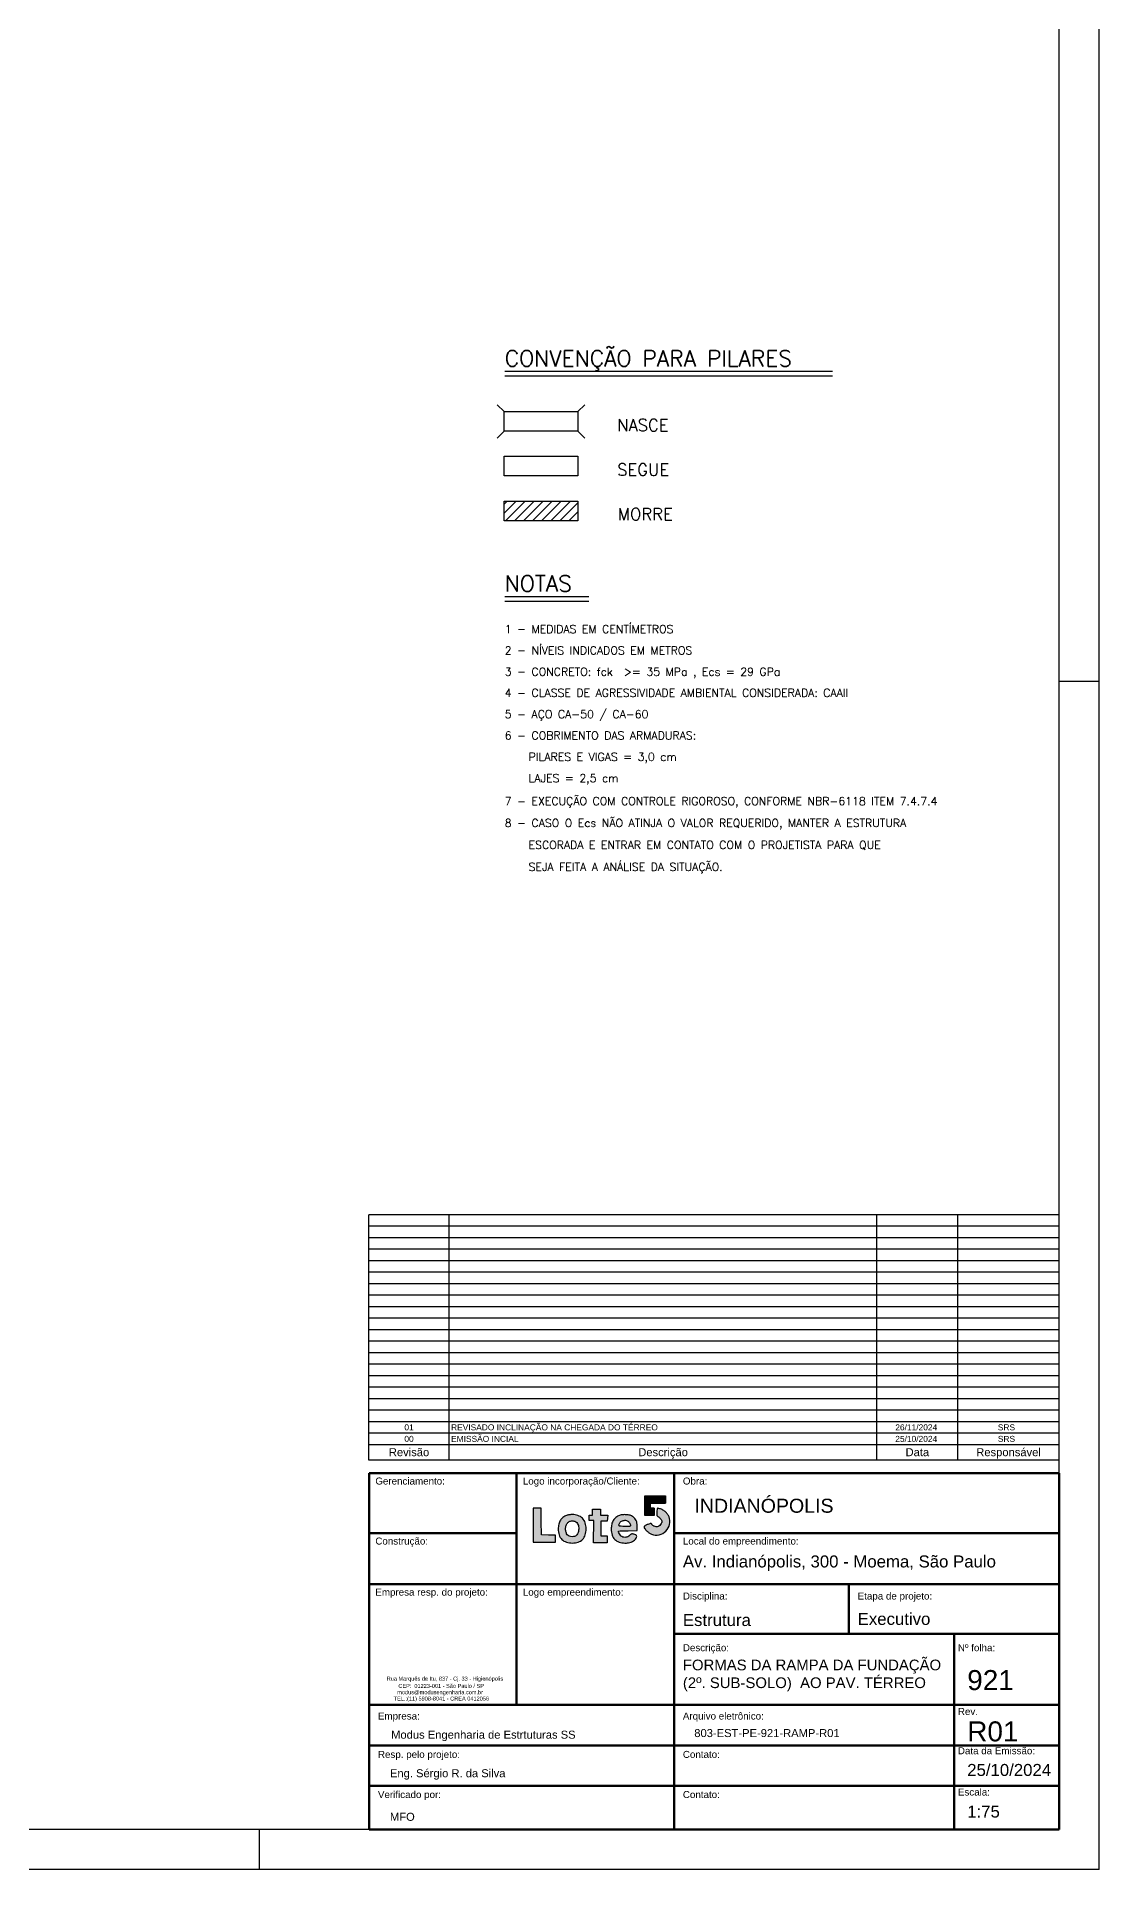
# Model space of a CAD drawing. Extents: x 33964 to 42889, y 0 to 6308.
# Drawn here: x 40896 to 42889, y 0 to 3436 of the extents above; entities that cross this region are included whole.
import ezdxf

# ---------------------------------------------------------------- set-up
doc = ezdxf.new("R2010")
doc.units = 0
doc.header["$LTSCALE"] = 75
doc.header["$MEASUREMENT"] = 0
doc.layers.get('0').update_dxf_attribs({"color": 3, "linetype": 'CONTINUOUS'})
doc.layers.add('221', color=1, linetype='CONTINUOUS')
doc.layers.add('222', color=6, linetype='CONTINUOUS')
for name, color, linetype, lineweight in [('A-DETL-THIN', 3, 'CONTINUOUS', 30), ('G-ANNO-TTLB', 6, 'CONTINUOUS', 50), ('G-ANO-TIT', 7, 'CONTINUOUS', 9)]:
    doc.layers.add(name, color=color, linetype=linetype, lineweight=lineweight)
doc.styles.add('Arial_12', font='arial.ttf', dxfattribs={"height": 0.001})
doc.styles.add('Arial_13', font='arial.ttf', dxfattribs={"height": 0.003})
doc.styles.add('Arial_14', font='arial.ttf', dxfattribs={"height": 0.00175})
doc.styles.add('Arial_15', font='arial.ttf', dxfattribs={"height": 0.005})
doc.styles.add('Arial_16', font='arial.ttf', dxfattribs={"height": 0.0035})
doc.styles.add('Arial_17', font='arial.ttf', dxfattribs={"height": 0.0015})
doc.styles.add('Arial_5', font='arial.ttf', dxfattribs={"height": 0.002})
doc.styles.get("Standard").update_dxf_attribs({"font": 'ROMANS.SHX'})

# ---------------------------------------------------------------- blocks, each defined once
blk = doc.blocks.new('lote 5')
at = {"linetype": 'Continuous', "true_color": 0xadddf7}
h = blk.add_hatch(color=141, dxfattribs=at)
h.dxf.hatch_style = 1
h.paths.add_polyline_path([(185, 54.9), (185, 64.9), (156, 64.9), (156, 37.6), (169.3, 37.6), (169.3, 47.6), (164.2, 47.6), (164.2, 54.9)])
at = {"linetype": 'Continuous', "true_color": 0x4554a5}
h = blk.add_hatch(color=175, dxfattribs=at)
h.dxf.hatch_style = 1
h.paths.add_polyline_path([(11, 48), (5.5, 48), (0, 48), (0, 24), (0, 0), (15.5, 0), (31, 0), (31, 5), (31, 9.9), (21.2, 10.2), (11.5, 10.5), (11.2, 29.2)])
h.paths.add_polyline_path([(37.9, 30.8, 0.084936), (35.7, 25.4, 0.054013), (35, 18.7, 0.076254), (36.3, 10.3, 0.121611), (40.1, 4, 0.121091), (46.3, 0.3, 0.075213), (54.8, -1, 0.079274), (63, 0.3, 0.122166), (69.1, 4.1, 0.119298), (72.7, 10.4, 0.073422), (74, 18.9, 0.079741), (72.7, 27.2, 0.113763), (68.8, 33.6, 0.115788), (62.6, 37.5, 0.084778), (54.5, 38.9, 0.027052), (52.7, 38.8, 0.016056), (50.6, 38.5, 0.016045), (48.4, 38.1, 0.026508), (46.7, 37.6, 0.076216), (41.6, 34.8, 0.092554)])
h.paths.add_polyline_path([(50.3, 28.9, -0.127794), (54.5, 30, -0.041315), (55.8, 29.9, -0.029052), (57.3, 29.6, -0.029465), (58.7, 29.1, -0.053017), (59.7, 28.5, -0.174394), (63.1, 23.7, -0.106368), (63.5, 16.8, -0.114375), (61, 10.6, -0.218011), (56.5, 8, -0.062111), (52.1, 8.1, -0.122868), (48.9, 9.4, -0.125878), (46.7, 12, -0.066941), (45.5, 16.1, -0.079418), (45.4, 21.4, -0.106796), (47.1, 25.9, -0.122388)], flags=16)
h = blk.add_hatch(color=175, dxfattribs=at)
h.dxf.hatch_style = 1
h.paths.add_polyline_path([(84.3, -0.7), (103.3, -0.9), (103.3, 8.9), (94.5, 8.9), (94.5, 29.5), (103.5, 29.6), (104.1, 38), (94, 38), (94, 46.6), (83.1, 46.6), (83.1, 38.2), (78, 38.2), (78, 30.3), (84.6, 30.3)])
h = blk.add_hatch(color=175, dxfattribs=at)
h.dxf.hatch_style = 1
h.paths.add_polyline_path([(145.5, 22.7, 0.038669), (145.1, 27.1, 0.075044), (144.1, 30.5, 0.076697), (142.1, 33.4, 0.042002), (138.8, 36.3, 0.103568), (135.5, 37.8, 0.038688), (130.4, 38.6, 0.038727), (125, 38.6, 0.069033), (120.7, 37.6, 0.076395), (115.6, 34.8, 0.090783), (111.9, 30.7, 0.083017), (109.8, 25.2, 0.053063), (109, 18.5, 0.077839), (110.3, 10.2, 0.118578), (114, 4.1, 0.119274), (120.1, 0.3, 0.079352), (128.2, -1, 0.034827), (133.1, -0.7, 0.056094), (137.1, 0.4, 0.06475), (140.3, 2.1, 0.070678), (142.9, 4.6, 0.05252), (144.5, 7.1, 0.188977), (144.6, 8.9, 0.203461), (143.5, 10.3, 0.061382), (140.9, 11.3, 0.028075), (138.8, 11.7, 0.097756), (137.4, 11.6, 0.099528), (136.2, 10.9, 0.029702), (134.7, 9.6, -0.083794), (132.4, 7.9, -0.077181), (129.6, 7.1, -0.07687), (126.7, 7.1, -0.082035), (123.9, 8, -0.102945), (122.4, 9.3, -0.031057), (120.6, 11.9, -0.025111), (119.1, 14.6, -0.415036), (119.6, 15.8, -0.001685), (123.4, 16, -0.005312), (127.7, 16.2, -0.003368), (132.6, 16.3), (145.5, 16.5)])
h.paths.add_polyline_path([(135.6, 22.8, -0.172618), (134.7, 22.3, -0.052233), (132.7, 22.1, -0.004945), (127.7, 22.2, -0.004965), (122.8, 22.4, -0.056436), (120.8, 22.8, -0.196706), (120, 23.4, -0.167259), (119.8, 24.5, -0.166753), (121.7, 28.2, -0.123934), (125.8, 30.5, -0.124843), (130.4, 30.6, -0.170256), (133.9, 28.4, -0.031108), (134.7, 27.2, -0.028485), (135.4, 25.9, -0.029637), (135.9, 24.7, -0.077582), (136, 23.8, -0.175193)], flags=16)
h.paths.add_polyline_path([(172.9, 37.6, 0.143338), (173.6, 36.6, 0.062298), (175, 35.7, -0.052748), (176, 35, -0.029639), (177.2, 34, -0.029212), (178.2, 32.9, -0.041879), (179, 31.7, -0.026096), (179.8, 30.1, -0.101625), (180, 29, -0.101625), (179.8, 27.9, -0.026095), (179, 26.2, -0.071265), (177, 23.6, -0.101562), (174.5, 22.1, -0.11176), (171.9, 21.7, -0.101333), (169.2, 22.4, -0.029919), (168, 23.1, -0.029589), (166.9, 23.9, -0.030964), (166.1, 24.8, -0.091595), (165.7, 25.5, 0.136181), (165.1, 26.2, 0.183723), (164.4, 26.4, 0.06924), (163, 26.1, 0.008384), (160.3, 25.1, 0.02358), (158.4, 24.3, 0.030227), (156.8, 23.3, 0.03105), (155.6, 22.4, 0.166559), (155.2, 21.7, 0.208588), (155.7, 19.5, 0.04086), (158.4, 16.3, 0.042098), (161.9, 13.3, 0.062387), (165.5, 11.4, 0.146494), (176.1, 10.6, 0.142355), (185.5, 15.8, 0.142493), (190.7, 25.1, 0.14685), (189.9, 35.7, 0.073862), (187.8, 39.5, 0.055813), (184.5, 43, 0.054226), (180.3, 45.7, 0.06006), (175.8, 47.4, 0.049988), (174.2, 47.6, 0.271112), (173.5, 47.2, 0.114882), (173.1, 46, 0.007003), (172.8, 42.4, 0.011174), (172.7, 39.1, 0.080533)])
at = {"linetype": 'Continuous'}
for p, q in [((156, 37.6), (156, 64.9)), ((156, 64.9), (185, 64.9)), ((164.2, 47.6), (164.2, 54.9)), ((164.2, 54.9), (185, 54.9)), ((185, 64.9), (185, 54.9)), ((78, 30.3), (78, 38.2)), ((78, 38.2), (83.1, 38.2)), ((84.6, 30.3), (78, 30.3)), ((83, 46.6), (94, 46.6)), ((83.1, 38.2), (83.1, 46.6)), ((84.3, -0.9), (84.6, 30.3)), ((94, 46.6), (94, 38)), ((94, 38), (104.1, 38)), ((103.5, 29.6), (94.5, 29.5)), ((94.5, 29.5), (94.5, 8.9)), ((104.1, 38), (103.5, 29.6)), ((169.3, 37.6), (156, 37.6)), ((169.3, 47.6), (164.2, 47.6)), ((169.3, 47.6), (169.3, 37.6)), ((94.5, 8.9), (103.3, 8.9)), ((103.3, 8.9), (103.3, -0.9)), ((103.3, -0.9), (84.3, -0.7))]:
    blk.add_line(p, q, dxfattribs=at)
blk.add_lwpolyline([(0, 24), (0, 0), (15.5, 0), (31, 0), (31, 5), (31, 9.9), (21.2, 10.2), (11.5, 10.5), (11.2, 29.2), (11, 48), (5.5, 48), (0, 48)], close=True)
for points in [[(46.7, 37.6, 0.076216), (41.6, 34.8, 0.092553), (37.9, 30.8, 0.084937), (35.7, 25.4, 0.054013), (35, 18.7, 0.076254), (36.3, 10.3, 0.12161), (40.1, 4, 0.121091), (46.3, 0.3, 0.075213), (54.8, -1, 0.079274), (63, 0.3, 0.122165), (69.1, 4.1, 0.119298), (72.7, 10.4, 0.073422), (74, 18.9, 0.079741), (72.7, 27.2, 0.113746), (68.8, 33.6, 0.115805), (62.6, 37.5, 0.084778), (54.5, 38.9, 0.027052), (52.7, 38.8, 0.016056), (50.6, 38.5, 0.016045), (48.4, 38.1, 0.026508)], [(59.7, 28.5, -0.174394), (63.1, 23.7, -0.106368), (63.5, 16.8, -0.114376), (61, 10.6, -0.218011), (56.5, 8, -0.062111), (52.1, 8.1, -0.122867), (48.9, 9.4, -0.125878), (46.7, 12, -0.066936), (45.5, 16.1, -0.079422), (45.4, 21.4, -0.106796), (47.1, 25.9, -0.122396), (50.3, 28.9, -0.127791), (54.5, 30, -0.041309), (55.8, 29.9, -0.029057), (57.3, 29.6, -0.02946), (58.7, 29.1, -0.053017)], [(120.7, 37.6, 0.076392), (115.6, 34.8, 0.090789), (111.9, 30.7, 0.083014), (109.8, 25.2, 0.053063), (109, 18.5, 0.077839), (110.3, 10.2, 0.118577), (114, 4.1, 0.119274), (120.1, 0.3, 0.079352), (128.2, -1, 0.034827), (133.1, -0.7, 0.056094), (137.1, 0.4, 0.06475), (140.3, 2.1, 0.070679), (142.9, 4.6, 0.052519), (144.5, 7.1, 0.188977), (144.6, 8.9, 0.203461), (143.5, 10.3, 0.061383), (140.9, 11.3, 0.028074), (138.8, 11.7, 0.097756), (137.4, 11.6, 0.099528), (136.2, 10.9, 0.029702), (134.7, 9.6, -0.083794), (132.4, 7.9, -0.077181), (129.6, 7.1, -0.076871), (126.7, 7.1, -0.082035), (123.9, 8, -0.102944), (122.4, 9.3, -0.031057), (120.6, 11.9, -0.025111), (119.1, 14.6, -0.317534), (119.3, 15.7, -0.184471), (119.8, 15.8, -0.00161), (123.4, 16, -0.005312), (127.7, 16.2, -0.003368), (132.6, 16.3), (145.5, 16.5), (145.5, 22.7, 0.038669), (145.1, 27.1, 0.075045), (144.1, 30.5, 0.076697), (142.1, 33.4, 0.042002), (138.8, 36.3, 0.103568), (135.5, 37.8, 0.038694), (130.4, 38.6, 0.038721), (125, 38.6, 0.069033)], [(133.9, 28.4, -0.031108), (134.7, 27.2, -0.028484), (135.4, 25.9, -0.029638), (135.9, 24.7, -0.077582), (136, 23.8, -0.175194), (135.6, 22.8, -0.172618), (134.7, 22.3, -0.052233), (132.7, 22.1, -0.004945), (127.7, 22.2, -0.004965), (122.8, 22.4, -0.056436), (120.8, 22.8, -0.196706), (120, 23.4, -0.167259), (119.8, 24.5, -0.166753), (121.7, 28.2, -0.123934), (125.8, 30.5, -0.124843), (130.4, 30.6, -0.170257)], [(172.8, 42.4, 0.011176), (172.7, 39.1, 0.080533), (172.9, 37.6, 0.143338), (173.6, 36.6, 0.062298), (175, 35.7, -0.052748), (176, 35, -0.029614), (177.2, 34, -0.029236), (178.2, 32.9, -0.041879), (179, 31.7, -0.026096), (179.8, 30.1, -0.101625), (180, 29, -0.101625), (179.8, 27.9, -0.026096), (179, 26.2, -0.071264), (177, 23.6, -0.101562), (174.5, 22.1, -0.11176), (171.9, 21.7, -0.101332), (169.2, 22.4, -0.029919), (168, 23.1, -0.029589), (166.9, 23.9, -0.030964), (166.1, 24.8, -0.091595), (165.7, 25.5, 0.136181), (165.1, 26.2, 0.183723), (164.4, 26.4, 0.06924), (163, 26.1, 0.008384), (160.3, 25.1, 0.023581), (158.4, 24.3, 0.030227), (156.8, 23.3, 0.03105), (155.6, 22.4, 0.166559), (155.2, 21.7, 0.208588), (155.7, 19.5, 0.04086), (158.4, 16.3, 0.042098), (161.9, 13.3, 0.062386), (165.5, 11.4, 0.146494), (176.1, 10.6, 0.142355), (185.5, 15.8, 0.142493), (190.7, 25.1, 0.14685), (189.9, 35.7, 0.073863), (187.8, 39.5, 0.055813), (184.5, 43, 0.054226), (180.3, 45.7, 0.06006), (175.8, 47.4, 0.049987), (174.2, 47.6, 0.271111), (173.5, 47.2, 0.114883), (173.1, 46, 0.007002)]]:
    blk.add_lwpolyline(points, format="xyb", close=True)

msp = doc.modelspace()

# ---------------------------------------------------------------- linework, layer by layer
for p, q in [((42889.1, 0), (42889.1, 6307.5)), ((42814.1, 2227.5), (42889.1, 2227.5)), ((42889.1, 0), (33964.1, 0))]:
    msp.add_line(p, q)
msp.add_lwpolyline([(41314.1, 0), (41314.1, 75)])
at = {"layer": '221'}
for p, q in [((41774.2, 2799.9), (42388.5, 2799.9)), ((41772.8, 2542.6), (41795.4, 2565.2)), ((41772.8, 2559.5), (41778.4, 2565.2)), ((41775.5, 2528.3), (41812.4, 2565.2)), ((41792.4, 2528.3), (41829.3, 2565.2)), ((41809.4, 2528.3), (41846.3, 2565.2)), ((41826.3, 2528.3), (41863.2, 2565.2)), ((41843.3, 2528.3), (41880.2, 2565.2)), ((41860.3, 2528.3), (41897.2, 2565.2)), ((41877.2, 2528.3), (41911.1, 2562.2)), ((41894.2, 2528.3), (41911.1, 2545.3)), ((41774.2, 2377.7), (41931.8, 2377.7))]:
    msp.add_line(p, q, dxfattribs=at)
at = {"layer": '222'}
for p, q in [((42814.1, 75), (42814.1, 6232.5)), ((41774.2, 2808.9), (42388.5, 2808.9)), ((41772.8, 2733), (41759.7, 2746)), ((41772.8, 2733), (41911.1, 2733)), ((41772.8, 2696.1), (41772.8, 2733)), ((41911.1, 2733), (41924.2, 2746)), ((41911.1, 2733), (41911.1, 2696.1)), ((41772.8, 2696.1), (41759.7, 2683)), ((41911.1, 2696.1), (41772.8, 2696.1)), ((41911.1, 2696.1), (41924.2, 2683)), ((41772.8, 2649.5), (41911.1, 2649.5)), ((41772.8, 2612.6), (41772.8, 2649.5)), ((41911.1, 2649.5), (41911.1, 2612.6)), ((41911.1, 2612.6), (41772.8, 2612.6)), ((41772.8, 2565.2), (41911.1, 2565.2)), ((41772.8, 2528.3), (41772.8, 2565.2)), ((41911.1, 2565.2), (41911.1, 2528.3)), ((41911.1, 2528.3), (41772.8, 2528.3)), ((41774.2, 2386.7), (41931.8, 2386.7)), ((42814.1, 75), (34151.6, 75))]:
    msp.add_line(p, q, dxfattribs=at)
at = {"layer": 'A-DETL-THIN'}
for p, q in [((42814.1, 1227.2), (41519.3, 1227.2)), ((41519.3, 767.2), (41519.3, 1227.2)), ((42814.1, 1205.6), (41519.3, 1205.6)), ((41670.1, 817.5), (41670.1, 1227.2)), ((42472.1, 817.5), (42472.1, 1227.2)), ((42623.6, 817.5), (42623.6, 1227.2)), ((42814.1, 767.2), (42814.1, 1227.2)), ((42814.1, 1184.1), (41519.3, 1184.1)), ((42814.1, 1162.5), (41519.3, 1162.5)), ((42814.1, 1140.9), (41519.3, 1140.9)), ((42814.1, 1119.4), (41519.3, 1119.4)), ((42814.1, 1097.8), (41519.3, 1097.8)), ((42814.1, 1076.2), (41519.3, 1076.2)), ((42814.1, 1054.7), (41519.3, 1054.7)), ((42814.1, 1033.1), (41519.3, 1033.1)), ((42814.1, 1011.6), (41519.3, 1011.6)), ((42814.1, 990), (41519.3, 990)), ((42814.1, 968.4), (41519.3, 968.4)), ((42814.1, 946.9), (41519.3, 946.9)), ((42814.1, 925.3), (41519.3, 925.3)), ((42814.1, 903.7), (41519.3, 903.7)), ((42814.1, 882.2), (41519.3, 882.2)), ((42814.1, 860.6), (41519.3, 860.6)), ((42814.1, 839), (41519.3, 839)), ((42814.1, 817.5), (41519.3, 817.5)), ((41670.1, 795.9), (41519.3, 795.9)), ((41670.1, 795.9), (41670.1, 817.5)), ((42472.1, 795.9), (41670.1, 795.9)), ((41670.1, 767.2), (41670.1, 795.9)), ((42472.1, 795.9), (42472.1, 817.5)), ((42623.6, 795.9), (42472.1, 795.9)), ((42472.1, 767.2), (42472.1, 795.9)), ((42623.6, 795.9), (42623.6, 817.5)), ((42814.1, 795.9), (42623.6, 795.9)), ((42623.6, 767.2), (42623.6, 795.9)), ((42814.1, 767.2), (41519.3, 767.2))]:
    msp.add_line(p, q, dxfattribs=at)
at = {"layer": 'G-ANNO-TTLB'}
for p, q in [((41519.8, 75), (41519.8, 742.7)), ((41519.8, 742.7), (42814.1, 742.7)), ((42814.1, 742.7), (42814.1, 75)), ((41796.4, 630.2), (41519.8, 630.2)), ((42814.1, 630.2), (42091.7, 630.2)), ((41519.8, 534.5), (42814.1, 534.5)), ((42419.4, 534.5), (42419.4, 441.4)), ((42616.7, 441.4), (42616.7, 75)), ((42814.1, 156.8), (41519.8, 156.8))]:
    msp.add_line(p, q, dxfattribs=at)

# ---------------------------------------------------------------- block references
at = {"linetype": 'Continuous', "xscale": 1.340735350128545, "yscale": 1.340735350128545, "zscale": 1.340735350128545}
msp.add_blockref('lote 5', (41827.6, 613.1), dxfattribs=at)

# ---------------------------------------------------------------- texts
for s, p in [('1 - MEDIDAS EM CENTÍMETROS', (41774.2, 2317.8)), ('2 - NÍVEIS INDICADOS EM METROS', (41774.2, 2277.8)), ('3 - CONCRETO: fck  >= 35 MPa , Ecs = 29 GPa', (41774.2, 2237.8)), ('4 - CLASSE DE AGRESSIVIDADE AMBIENTAL CONSIDERADA: CAAII', (41774.2, 2198.3)), ('5 - AÇO CA-50 / CA-60', (41774.2, 2158.3)), ('6 - COBRIMENTO DAS ARMADURAS:', (41774.2, 2118.3)), ('    PILARES E VIGAS = 3,0 cm', (41774.2, 2078.3)), ('    LAJES = 2,5 cm', (41774.2, 2038.3)), ('7 - EXECUÇÃO COM CONTROLE RIGOROSO, CONFORME NBR-6118 ITEM 7.4.7.4', (41774.2, 1995.3)), ('8 - CASO O Ecs NÃO ATINJA O VALOR REQUERIDO, MANTER A ESTRUTURA', (41774.2, 1954.3)), ('    ESCORADA E ENTRAR EM CONTATO COM O PROJETISTA PARA QUE', (41774.2, 1913.1)), ('    SEJA FEITA A ANÁLISE DA SITUAÇÃO.', (41774.2, 1871.9))]:
    msp.add_text(s, height=15).set_placement(p)
at = {"layer": '222'}
for s, height, p in [('CONVENÇÃO PARA PILARES', 30, (41774.2, 2817.9)), ('NASCE', 22.5, (41985, 2696.5)), ('SEGUE', 22.5, (41985, 2613)), ('MORRE', 22.5, (41986, 2529.6)), ('NOTAS', 30, (41774.2, 2395.7))]:
    msp.add_text(s, height=height, dxfattribs=at).set_placement(p)
at = {"layer": 'G-ANO-TIT', "line_spacing_factor": 0.941778}
for s, insert, char_height, width, attachment_point, style in [('01', (41594.7, 834.3), 11.25, 20.935, 2, 'Arial_17'), ('REVISADO INCLINAÇÃO NA CHEGADA DO TÉRREO', (41673.5, 834.3), 11.25, 397.356, 1, 'Arial_17'), ('\\pxql;{\\C7;26/11/2024}', (42553.6, 834.3), 11.25, 94.208, 2, 'Arial_17'), ('\\pxql;{\\C7;SRS}', (42717.3, 834.3), 11.25, 37.048, 2, 'Arial_17'), ('Revisão', (41594.7, 789.6), 15, 90.534, 2, 'Arial_5'), ('00', (41594.7, 812.7), 11.25, 20.935, 2, 'Arial_17'), ('EMISSÃO INCIAL', (41673.5, 812.7), 11.25, 397.356, 1, 'Arial_17'), ('Descrição', (42071.1, 789.6), 15, 111.102, 2, 'Arial_5'), ('\\pxql;{\\C7;25/10/2024}', (42553.6, 812.7), 11.25, 94.208, 2, 'Arial_17'), ('Responsável', (42718.9, 789.6), 15, 144.891, 2, 'Arial_5'), ('\\pxql;{\\C7;SRS}', (42717.3, 812.7), 11.25, 37.048, 2, 'Arial_17'), ('Data', (42547.9, 789.6), 15, 52.888, 2, 'Arial_5')]:
    msp.add_mtext(s, dxfattribs=dict(at, insert=insert, char_height=char_height, width=width, attachment_point=attachment_point, style=style))
at = {"layer": 'G-ANO-TIT', "attachment_point": 1}
for s, insert, char_height, width, style in [('Gerenciamento:', (41531.5, 734.6), 13.125, 156.93, 'Arial_14'), ('Logo incorporação/Cliente:', (41808.1, 734.6), 13.125, 264.557, 'Arial_14'), ('Obra:', (42108.2, 734.6), 13.12, 55.316, 'Arial_14'), ('INDIANÓPOLIS', (42129.9, 694.8), 26.25, 320.475, 'Arial_16'), ('Construção:', (41531.5, 622.1), 13.125, 120.253, 'Arial_14'), ('Local do empreendimento:', (42108.2, 622.1), 13.125, 262.152, 'Arial_14'), ('Av. Indianópolis, 300 - Moema, São Paulo', (42108.2, 588.5), 22.5, 725.728, 'Arial_13'), ('Empresa resp. do projeto:', (41531.5, 526.3), 13.125, 254.937, 'Arial_14'), ('Logo empreendimento:', (41808.1, 526.3), 13.125, 228.481, 'Arial_14'), ('Disciplina:', (42108.2, 519), 13.125, 98.608, 'Arial_14'), ('Etapa de projeto:', (42436, 519), 13.125, 168.956, 'Arial_14'), ('{\\C7;Executivo}', (42436, 480.8), 22.5, 431.709, 'Arial_13'), ('Descrição:', (42108.2, 422.1), 13.12, 104.019, 'Arial_14'), ('Nº folha:', (42623.9, 422.1), 13.12, 84.177, 'Arial_14'), ('{\\C7;FORMAS DA RAMPA DA FUNDAÇÃO \\P(2º. SUB-SOLO)  AO PAV. TÉRREO}', (42108.2, 393.2), 20, 536.446, 'Arial_13'), ('921', (42641.4, 373.6), 37.5, 108.228, 'Arial_15'), ('Arquivo eletrônico:', (42108.2, 294), 13.125, 181.582, 'Arial_14'), ('Rev.', (42623.9, 302.5), 13.12, 44.494, 'Arial_14'), ('R01', (42641.4, 277.4), 37.5, 118.449, 'Arial_15'), ('{\\C7;803-EST-PE-921-RAMP-R01}', (42129.6, 263), 15, 334.905, 'Arial_5'), ('Resp. pelo projeto:', (41536.4, 222.1), 13.125, 185.791, 'Arial_14'), ('Contato:', (42108.2, 222.1), 13.12, 84.177, 'Arial_14'), ('Data da Emissão:', (42623.9, 228.9), 13.125, 173.165, 'Arial_14'), ('{\\C7;Eng. Sérgio R. da Silva}', (41558.9, 187.7), 15, 307.848, 'Arial_5'), ('{\\C7;25/10/2024}', (42641.4, 197.6), 22.5, 194.81, 'Arial_13'), ('Verificado por:', (41536.4, 146.8), 13.125, 141.899, 'Arial_14'), ('Contato:', (42108.2, 146.8), 13.12, 84.177, 'Arial_14'), ('{\\C7;MFO}', (41558.9, 106), 15, 221.867, 'Arial_5')]:
    msp.add_mtext(s, dxfattribs=dict(at, insert=insert, char_height=char_height, width=width, style=style))
at = {"layer": 'G-ANO-TIT', "attachment_point": 1, "bg_fill": 3, "box_fill_scale": 1.25, "bg_fill_color": 256, "bg_fill_true_color": 13158600, "bg_fill_transparency": 0}
for s, insert, char_height, width, style in [('{\\C7;Estrutura}', (42108.2, 478.7), 22.5, 189.399, 'Arial_13'), ('CEP:^I01223-001 - São Paulo / SP', (41574.7, 347.7), 7.5, 162.005, 'Arial_12'), ('{\\C7;Modus Engenharia de Estrtuturas SS}', (41561.1, 260), 15, 505.593, 'Arial_5')]:
    msp.add_mtext(s, dxfattribs=dict(at, insert=insert, char_height=char_height, width=width, style=style))

# ---------------------------------------------------------------- next in the draw order: linework, layer by layer
at = {"layer": 'G-ANNO-TTLB'}
for p, q in [((42091.7, 742.7), (42091.7, 75)), ((42091.7, 441.4), (42814.1, 441.4)), ((41519.8, 232), (42814.1, 232))]:
    msp.add_line(p, q, dxfattribs=at)

# ---------------------------------------------------------------- next in the draw order: texts
at = {"layer": 'G-ANO-TIT', "attachment_point": 1, "bg_fill": 3, "box_fill_scale": 1.25, "bg_fill_color": 256, "bg_fill_true_color": 13158600, "bg_fill_transparency": 0}
for s, insert, char_height, width, style in [('modus@modusengenharia.com.br', (41572.6, 335.8), 7.5, 165.677, 'Arial_12'), ('{\\C7;1:75}', (42641.4, 119.6), 22.5, 89.214, 'Arial_13')]:
    msp.add_mtext(s, dxfattribs=dict(at, insert=insert, char_height=char_height, width=width, style=style))
at = {"layer": 'G-ANO-TIT', "insert": (41536.4, 294), "char_height": 13.12, "width": 94.399, "attachment_point": 1, "style": 'Arial_14'}
msp.add_mtext('Empresa:', dxfattribs=at)

# ---------------------------------------------------------------- next in the draw order: linework, layer by layer
at = {"layer": 'G-ANNO-TTLB'}
msp.add_line((42814.1, 75), (41519.8, 75), dxfattribs=at)

# ---------------------------------------------------------------- next in the draw order: texts
at = {"layer": 'G-ANO-TIT', "char_height": 7.5, "attachment_point": 1, "style": 'Arial_12', "bg_fill": 3, "box_fill_scale": 1.25, "bg_fill_color": 256, "bg_fill_true_color": 13158600, "bg_fill_transparency": 0}
for s, insert, width in [('Rua Marquês de Itu, 837 - Cj. 33 - Higienópolis', (41552.8, 361.3), 230.19), ('TEL.:(11) 5908-8041 - CREA 0412056', (41565.9, 323.9), 180.604)]:
    msp.add_mtext(s, dxfattribs=dict(at, insert=insert, width=width))
at = {"layer": 'G-ANO-TIT', "insert": (42623.9, 151.5), "char_height": 13.12, "width": 71.551, "attachment_point": 1, "style": 'Arial_14'}
msp.add_mtext('Escala:', dxfattribs=at)

# ---------------------------------------------------------------- next in the draw order: linework, layer by layer
at = {"layer": 'G-ANNO-TTLB'}
for p, q in [((41796.4, 308.6), (41796.4, 742.7)), ((42814.1, 308.6), (41519.8, 308.6))]:
    msp.add_line(p, q, dxfattribs=at)

doc.saveas('drawing.dxf')
